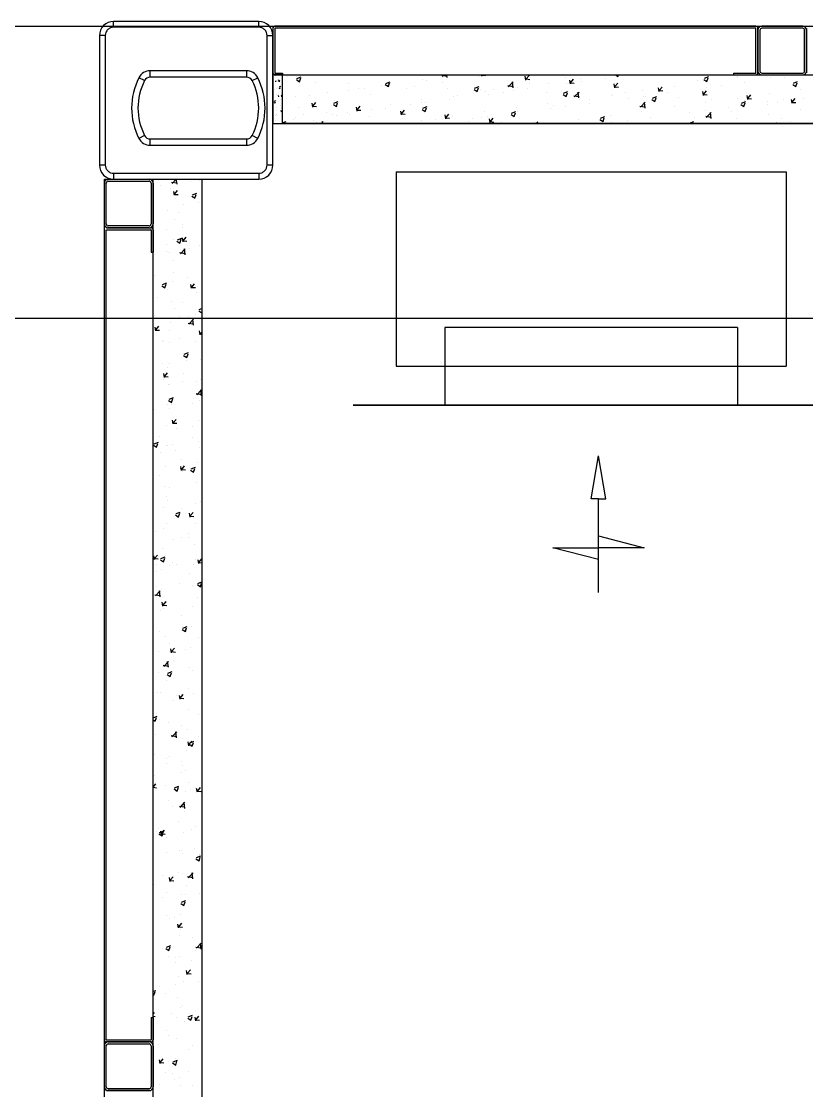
# Model space of a CAD drawing. Extents: x 758840 to 1108724, y -102573 to 143521.
# Drawn here: x 849898 to 850704, y 72590 to 73688 of the extents above; entities that cross this region are included whole.
import ezdxf

# ---------------------------------------------------------------- set-up
doc = ezdxf.new("R2010")
doc.units = 0
doc.header["$LTSCALE"] = 1000
doc.header["$MEASUREMENT"] = 0
doc.layers.add('02电气-设备', color=255, linetype='Continuous')
doc.layers.add('02电气-设备基础', color=252, linetype='Continuous')

# ---------------------------------------------------------------- blocks, each defined once
blk = doc.blocks.new('BD4-PAL0101-HVPM01')
at = {"layer": '02电气-设备'}
for p, q in [((8381432.9, -4140599.4), (8381283.9, -4140599.4)), ((8381283.9, -4140605.4), (8381283.9, -4140599.4)), ((8381432.9, -4140605.4), (8381432.9, -4140599.4)), ((8381432.9, -4140605.4), (8381283.9, -4140605.4)), ((8381447.4, -4140604.4), (8381447.4, -4140613.9)), ((8381447.4, -4140606.6), (8381447.4, -4140652.2)), ((8381449.4, -4140606.6), (8381449.4, -4140652.2)), ((8381457.4, -4140604.4), (8381449.6, -4140604.4)), ((8381457.4, -4140606.4), (8381449.6, -4140606.4)), ((8381943.2, -4140604.4), (8381457.4, -4140604.4)), ((8381943.2, -4140606.4), (8381457.4, -4140606.4)), ((8381943.4, -4140652.2), (8381943.4, -4140606.6)), ((8381945.4, -4140606.6), (8381945.4, -4140652.2)), ((8381945.4, -4140652.2), (8381945.4, -4140606.6)), ((8381945.4, -4140608.4), (8381945.4, -4140650.4)), ((8381947.4, -4140608.4), (8381947.4, -4140650.4)), ((8381991.4, -4140604.4), (8381949.4, -4140604.4)), ((8381991.4, -4140606.4), (8381949.4, -4140606.4)), ((8381993.4, -4140650.4), (8381993.4, -4140608.4)), ((8381995.4, -4140606.6), (8381995.4, -4140652.2)), ((8381995.4, -4140650.4), (8381995.4, -4140608.4)), ((8381269.4, -4140613.9), (8381269.4, -4140746.9)), ((8381275.4, -4140613.9), (8381269.4, -4140613.9)), ((8381275.4, -4140613.9), (8381275.4, -4140746.9)), ((8381441.4, -4140746.9), (8381441.4, -4140613.9)), ((8381441.4, -4140613.9), (8381447.4, -4140613.9)), ((8381447.4, -4140746.9), (8381447.4, -4140613.9)), ((8381420.3, -4140650.1), (8381321.5, -4140650.1)), ((8381321.5, -4140656.6), (8381321.5, -4140650.1)), ((8381420.3, -4140656.6), (8381321.5, -4140656.6)), ((8381420.3, -4140650.1), (8381420.3, -4140656.6)), ((8381457.4, -4140654.4), (8381447.4, -4140654.4)), ((8381447.4, -4140654.4), (8381447.4, -4140704.4)), ((8381449.6, -4140652.4), (8381457.4, -4140652.4)), ((8381449.6, -4140654.4), (8381457.4, -4140654.4)), ((8381450.6, -4140655.2), (8381450.6, -4140655.2)), ((8381457.4, -4140652.4), (8381457.4, -4140654.4)), ((8381457.4, -4140704.4), (8381457.4, -4140654.4)), ((8381457.4, -4140654.4), (8382593.4, -4140654.4)), ((8381457.4, -4140704.4), (8381457.4, -4140654.4)), ((8381462, -4140655.6), (8381462, -4140655.6)), ((8381471.7, -4140655.6), (8381471.7, -4140655.6)), ((8381472.1, -4140658), (8381476.6, -4140656.3)), ((8381620.8, -4140654.7), (8381626.4, -4140655.6)), ((8381621.4, -4140656), (8381622.9, -4140654.4)), ((8381626.2, -4140657), (8381625.9, -4140654.4)), ((8381633.3, -4140654.9), (8381633.3, -4140654.9)), ((8381658.8, -4140655.6), (8381658.8, -4140655.6)), ((8381661.8, -4140655.6), (8381661.6, -4140654.4)), ((8381661.8, -4140654.5), (8381661.9, -4140654.4)), ((8381661.8, -4140654.6), (8381665.6, -4140654.9)), ((8381707.3, -4140659.6), (8381706.6, -4140655.6)), ((8381707.4, -4140658.5), (8381710.5, -4140654.8)), ((8381799.2, -4140654.4), (8381801.8, -4140656.1)), ((8381801.8, -4140656.1), (8381802.4, -4140654.4)), ((8381890.5, -4140657.8), (8381895, -4140656.1)), ((8381920.4, -4140652.4), (8381920.4, -4140654.4)), ((8381920.4, -4140652.4), (8381943.2, -4140652.4)), ((8381920.4, -4140654.4), (8381943.2, -4140654.4)), ((8381924, -4140655.6), (8381924, -4140655.6)), ((8381949.4, -4140652.4), (8381991.4, -4140652.4)), ((8381949.4, -4140654.4), (8381991.4, -4140654.4)), ((8381988.1, -4140654.9), (8381988.1, -4140654.9)), ((8381315.7, -4140660.2), (8381309.9, -4140657.2)), ((8381426.1, -4140660.2), (8381431.9, -4140657.2)), ((8381450.6, -4140661.6), (8381450.4, -4140660.3)), ((8381451.5, -4140659.7), (8381451.5, -4140659.7)), ((8381451.8, -4140667.6), (8381451.8, -4140667.6)), ((8381452, -4140660.8), (8381452, -4140660.8)), ((8381452.6, -4140658.9), (8381452.6, -4140658.9)), ((8381453.3, -4140660.7), (8381454.3, -4140659.5)), ((8381453.3, -4140660.7), (8381454.5, -4140660.9)), ((8381453.5, -4140667.8), (8381454.5, -4140668.4)), ((8381454.1, -4140666.5), (8381455.5, -4140665.9)), ((8381454.5, -4140668.4), (8381454.9, -4140667.2)), ((8381455.5, -4140659.7), (8381455.5, -4140659.7)), ((8381471.6, -4140659.2), (8381474.7, -4140661.4)), ((8381474.7, -4140661.4), (8381476, -4140657.5)), ((8381491.2, -4140662.2), (8381491.2, -4140662.2)), ((8381525.1, -4140663.6), (8381525.1, -4140663.6)), ((8381559, -4140665), (8381559, -4140665)), ((8381562.8, -4140664.3), (8381566, -4140666.4)), ((8381563.4, -4140663), (8381567.8, -4140661.3)), ((8381565.3, -4140664.9), (8381565.3, -4140664.9)), ((8381566, -4140666.4), (8381567.2, -4140662.6)), ((8381568.6, -4140663.4), (8381568.6, -4140663.4)), ((8381592.9, -4140666.5), (8381592.9, -4140666.5)), ((8381601.2, -4140658.9), (8381601.2, -4140658.9)), ((8381605.4, -4140659.6), (8381605.4, -4140659.6)), ((8381621.3, -4140657.5), (8381621.3, -4140657.5)), ((8381621.8, -4140662), (8381621.8, -4140662)), ((8381654.6, -4140668.1), (8381659.1, -4140666.4)), ((8381657.2, -4140671.5), (8381658.5, -4140667.7)), ((8381688.5, -4140665.2), (8381694.2, -4140666.1)), ((8381689.1, -4140666.5), (8381694.1, -4140661.4)), ((8381694, -4140667.5), (8381693.3, -4140661.5)), ((8381698.1, -4140666.8), (8381698.1, -4140666.8)), ((8381707.4, -4140658.5), (8381711.2, -4140658.9)), ((8381711.1, -4140663.2), (8381711.1, -4140663.2)), ((8381730.2, -4140662.7), (8381730.2, -4140662.7)), ((8381748.1, -4140656.9), (8381748.1, -4140656.9)), ((8381748.8, -4140663.6), (8381748.8, -4140663.6)), ((8381752.9, -4140663.6), (8381752.2, -4140659.6)), ((8381752.9, -4140662.4), (8381756, -4140658.8)), ((8381752.9, -4140662.5), (8381756.7, -4140662.9)), ((8381763.2, -4140657.9), (8381763.2, -4140657.9)), ((8381764.7, -4140661.5), (8381764.7, -4140661.5)), ((8381788.7, -4140658.3), (8381788.7, -4140658.3)), ((8381798.4, -4140667.6), (8381797.7, -4140663.6)), ((8381798.5, -4140666.4), (8381801.5, -4140662.8)), ((8381798.5, -4140666.5), (8381802.3, -4140666.8)), ((8381844, -4140671.5), (8381843.2, -4140667.6)), ((8381844, -4140670.4), (8381847.1, -4140666.8)), ((8381846.4, -4140666.4), (8381846.4, -4140666.4)), ((8381860.1, -4140665.8), (8381860.1, -4140665.8)), ((8381883.4, -4140660), (8381883.4, -4140660)), ((8381889.9, -4140659.1), (8381893.1, -4140661.2)), ((8381892.2, -4140667.5), (8381892.2, -4140667.5)), ((8381892.7, -4140661.3), (8381892.7, -4140661.3)), ((8381893.1, -4140661.2), (8381894.4, -4140657.4)), ((8381908.1, -4140665.4), (8381908.1, -4140665.4)), ((8381924.7, -4140657.2), (8381924.7, -4140657.2)), ((8381932.1, -4140662.3), (8381932.1, -4140662.3)), ((8381957.9, -4140657), (8381957.9, -4140657)), ((8381972.2, -4140657), (8381972.2, -4140657)), ((8381981.2, -4140664.2), (8381984.4, -4140666.3)), ((8381981.8, -4140662.9), (8381986.2, -4140661.2)), ((8381984.3, -4140666.3), (8381985.6, -4140662.5)), ((8381991.8, -4140658.5), (8381991.8, -4140658.5)), ((8381448.7, -4140669.2), (8381448.7, -4140669.2)), ((8381451.4, -4140668.8), (8381451.4, -4140668.8)), ((8381451.5, -4140674.4), (8381451.5, -4140674.4)), ((8381452.9, -4140672), (8381452.9, -4140672)), ((8381453.5, -4140676.9), (8381453.2, -4140675.6)), ((8381453.7, -4140674.1), (8381453.7, -4140674.1)), ((8381456.1, -4140675.9), (8381457.1, -4140674.8)), ((8381456.1, -4140676), (8381457.3, -4140676.1)), ((8381461.2, -4140678.6), (8381461.2, -4140678.6)), ((8381471, -4140676.7), (8381471, -4140676.7)), ((8381485.2, -4140675.4), (8381485.2, -4140675.4)), ((8381503.6, -4140672.2), (8381503.6, -4140672.2)), ((8381525.3, -4140670.1), (8381525.3, -4140670.1)), ((8381535.6, -4140668.2), (8381535.6, -4140668.2)), ((8381541.2, -4140668), (8381541.2, -4140668)), ((8381547.7, -4140674.7), (8381547.7, -4140674.7)), ((8381584.7, -4140668.4), (8381584.7, -4140668.4)), ((8381626.8, -4140667.9), (8381626.8, -4140667.9)), ((8381632.5, -4140676), (8381632.5, -4140676)), ((8381637, -4140675.9), (8381637, -4140675.9)), ((8381654.1, -4140669.4), (8381657.2, -4140671.5)), ((8381660.7, -4140669.3), (8381660.7, -4140669.3)), ((8381665.5, -4140671.2), (8381665.5, -4140671.2)), ((8381668.7, -4140674.1), (8381668.7, -4140674.1)), ((8381674, -4140669.6), (8381674, -4140669.6)), ((8381684.6, -4140672), (8381684.6, -4140672)), ((8381694.6, -4140670.8), (8381694.6, -4140670.8)), ((8381708.7, -4140668.8), (8381708.7, -4140668.8)), ((8381728.5, -4140672.2), (8381728.5, -4140672.2)), ((8381745.3, -4140674.5), (8381748.5, -4140676.6)), ((8381745.9, -4140673.2), (8381750.3, -4140671.5)), ((8381748.5, -4140676.6), (8381749.8, -4140672.8)), ((8381756.3, -4140675.7), (8381762, -4140676.6)), ((8381756.9, -4140677), (8381761.9, -4140671.9)), ((8381761.7, -4140678), (8381761, -4140672)), ((8381762.4, -4140673.6), (8381762.4, -4140673.6)), ((8381795, -4140674.6), (8381795, -4140674.6)), ((8381796.3, -4140675.1), (8381796.3, -4140675.1)), ((8381809.4, -4140672.7), (8381809.4, -4140672.7)), ((8381812.1, -4140678.1), (8381812.1, -4140678.1)), ((8381827.1, -4140670.5), (8381827.1, -4140670.5)), ((8381828, -4140676), (8381828, -4140676)), ((8381830.2, -4140676.5), (8381830.2, -4140676.5)), ((8381837.2, -4140678.3), (8381841.6, -4140676.6)), ((8381839.7, -4140681.7), (8381841, -4140677.9)), ((8381844, -4140670.5), (8381847.8, -4140670.8)), ((8381852.1, -4140672.8), (8381852.1, -4140672.8)), ((8381864.1, -4140677.9), (8381864.1, -4140677.9)), ((8381889.5, -4140675.5), (8381888.8, -4140671.5)), ((8381889.6, -4140674.4), (8381892.6, -4140670.7)), ((8381889.6, -4140674.5), (8381893.4, -4140674.8)), ((8381924, -4140678.4), (8381924, -4140678.4)), ((8381935.1, -4140679.5), (8381934.3, -4140675.5)), ((8381935.1, -4140678.4), (8381938.2, -4140674.7)), ((8381935.1, -4140678.5), (8381938.9, -4140678.8)), ((8381956.9, -4140673.6), (8381956.9, -4140673.6)), ((8381980.7, -4140682.4), (8381983.7, -4140678.7)), ((8381989.5, -4140669.2), (8381989.5, -4140669.2)), ((8381448.1, -4140689.4), (8381448.1, -4140689.4)), ((8381448.3, -4140682.1), (8381448.3, -4140682.1)), ((8381448.6, -4140682.5), (8381449.6, -4140683.2)), ((8381449.2, -4140681.2), (8381450.6, -4140680.7)), ((8381449.6, -4140683.2), (8381450, -4140681.9)), ((8381450.6, -4140680.9), (8381450.6, -4140680.9)), ((8381451, -4140687.9), (8381451, -4140687.9)), ((8381451.3, -4140681.1), (8381451.3, -4140681.1)), ((8381453.4, -4140681.4), (8381453.4, -4140681.4)), ((8381455.5, -4140680), (8381455.5, -4140680)), ((8381455.5, -4140685.4), (8381455.5, -4140685.4)), ((8381455.8, -4140688.4), (8381455.8, -4140688.4)), ((8381473.6, -4140687.4), (8381473.6, -4140687.4)), ((8381488.4, -4140687.4), (8381487.7, -4140683.4)), ((8381488.5, -4140686.3), (8381491.5, -4140682.6)), ((8381488.5, -4140686.4), (8381492.3, -4140686.7)), ((8381509.5, -4140684.8), (8381512.6, -4140686.9)), ((8381510, -4140683.5), (8381514.5, -4140681.8)), ((8381510.7, -4140681.1), (8381510.7, -4140681.1)), ((8381512.6, -4140686.9), (8381513.9, -4140683.1)), ((8381534, -4140691.4), (8381533.2, -4140687.4)), ((8381534, -4140690.3), (8381537.1, -4140686.6)), ((8381534.9, -4140689.3), (8381534.9, -4140689.3)), ((8381562.9, -4140688.7), (8381562.9, -4140688.7)), ((8381567.9, -4140684.5), (8381567.9, -4140684.5)), ((8381588.7, -4140684.6), (8381588.7, -4140684.6)), ((8381600, -4140682.3), (8381600, -4140682.3)), ((8381600.5, -4140680.1), (8381600.5, -4140680.1)), ((8381601.3, -4140688.6), (8381605.7, -4140686.9)), ((8381603.9, -4140692), (8381605.2, -4140688.2)), ((8381604.6, -4140682.5), (8381604.6, -4140682.5)), ((8381628.6, -4140679.4), (8381628.6, -4140679.4)), ((8381697.3, -4140687.9), (8381697.3, -4140687.9)), ((8381729.4, -4140683.8), (8381729.4, -4140683.8)), ((8381732.1, -4140688.6), (8381732.1, -4140688.6)), ((8381735.3, -4140685.5), (8381735.3, -4140685.5)), ((8381748, -4140686.5), (8381748, -4140686.5)), ((8381762.4, -4140679.1), (8381762.4, -4140679.1)), ((8381772, -4140683.3), (8381772, -4140683.3)), ((8381772.3, -4140679.1), (8381772.3, -4140679.1)), ((8381824.1, -4140686.3), (8381829.7, -4140687.1)), ((8381824.7, -4140687.5), (8381829.6, -4140682.4)), ((8381829.5, -4140688.5), (8381828.8, -4140682.5)), ((8381836.6, -4140679.6), (8381839.7, -4140681.7)), ((8381859.3, -4140686.9), (8381859.3, -4140686.9)), ((8381891.9, -4140682.5), (8381891.9, -4140682.5)), ((8381898, -4140679.3), (8381898, -4140679.3)), ((8381915.4, -4140687.3), (8381915.4, -4140687.3)), ((8381927.8, -4140684.7), (8381931, -4140686.8)), ((8381928.4, -4140683.4), (8381932.9, -4140681.7)), ((8381931, -4140686.8), (8381932.3, -4140682.9)), ((8381931.9, -4140680.8), (8381931.9, -4140680.8)), ((8381954.9, -4140685.2), (8381954.9, -4140685.2)), ((8381955.5, -4140682), (8381955.5, -4140682)), ((8381965.8, -4140682.2), (8381965.8, -4140682.2)), ((8381971.4, -4140679.9), (8381971.4, -4140679.9)), ((8381980.6, -4140683.5), (8381979.9, -4140679.5)), ((8381980.7, -4140682.5), (8381984.5, -4140682.8)), ((8381991.9, -4140678.8), (8381991.9, -4140678.8)), ((8381450.4, -4140696.4), (8381450.4, -4140696.4)), ((8381450.8, -4140694.7), (8381450.8, -4140694.7)), ((8381451.4, -4140694.5), (8381451.4, -4140694.5)), ((8381451.5, -4140690.4), (8381451.5, -4140690.4)), ((8381455.8, -4140693.1), (8381455.8, -4140693.1)), ((8381456.3, -4140692.1), (8381456, -4140690.9)), ((8381468.5, -4140700.5), (8381468.5, -4140700.5)), ((8381470.2, -4140697.8), (8381470.2, -4140697.8)), ((8381478.8, -4140694.6), (8381478.8, -4140694.6)), ((8381502.8, -4140693.4), (8381502.8, -4140693.4)), ((8381508.6, -4140695.2), (8381508.6, -4140695.2)), ((8381512.7, -4140696), (8381512.7, -4140696)), ((8381524.5, -4140693.1), (8381524.5, -4140693.1)), ((8381525.9, -4140695), (8381525.9, -4140695)), ((8381534, -4140690.4), (8381537.8, -4140690.7)), ((8381546.6, -4140697.5), (8381546.6, -4140697.5)), ((8381548.6, -4140689.9), (8381548.6, -4140689.9)), ((8381579.5, -4140695.4), (8381578.8, -4140691.4)), ((8381579.6, -4140694.3), (8381582.6, -4140690.6)), ((8381579.6, -4140694.4), (8381583.4, -4140694.7)), ((8381580.5, -4140698.9), (8381580.5, -4140698.9)), ((8381600.7, -4140689.9), (8381603.9, -4140692)), ((8381614.4, -4140700.3), (8381614.4, -4140700.3)), ((8381625.1, -4140699.4), (8381624.3, -4140695.4)), ((8381625.1, -4140698.3), (8381628.2, -4140694.6)), ((8381625.1, -4140698.3), (8381628.9, -4140698.7)), ((8381631.8, -4140697.1), (8381631.8, -4140697.1)), ((8381652, -4140699.1), (8381652, -4140699.1)), ((8381661.2, -4140698.2), (8381661.2, -4140698.2)), ((8381664.7, -4140692.4), (8381664.7, -4140692.4)), ((8381667.9, -4140697), (8381667.9, -4140697)), ((8381670.6, -4140703.4), (8381669.9, -4140699.4)), ((8381670.7, -4140702.2), (8381673.7, -4140698.6)), ((8381692, -4140693.9), (8381692, -4140693.9)), ((8381692, -4140695), (8381695.1, -4140697.1)), ((8381692.5, -4140693.7), (8381697, -4140692)), ((8381695.1, -4140697.1), (8381696.4, -4140693.3)), ((8381698.3, -4140691.8), (8381698.3, -4140691.8)), ((8381761.6, -4140700.2), (8381761.6, -4140700.2)), ((8381783.2, -4140700.1), (8381786.4, -4140702.2)), ((8381783.8, -4140698.8), (8381788.3, -4140697.1)), ((8381786.4, -4140702.2), (8381787.7, -4140698.3)), ((8381794.2, -4140695.8), (8381794.2, -4140695.8)), ((8381826.3, -4140691.7), (8381826.3, -4140691.7)), ((8381835.4, -4140697.8), (8381835.4, -4140697.8)), ((8381875.5, -4140692.6), (8381875.5, -4140692.6)), ((8381880.8, -4140697.9), (8381880.8, -4140697.9)), ((8381891.4, -4140690.5), (8381891.4, -4140690.5)), ((8381891.8, -4140696.8), (8381897.5, -4140697.6)), ((8381892.4, -4140698), (8381897.4, -4140692.9)), ((8381897.3, -4140699), (8381896.6, -4140693)), ((8381917.8, -4140691.6), (8381917.8, -4140691.6)), ((8381923.2, -4140699.5), (8381923.2, -4140699.5)), ((8381956.2, -4140694.8), (8381956.2, -4140694.8)), ((8381970.1, -4140699.1), (8381970.1, -4140699.1)), ((8381988.8, -4140690.3), (8381988.8, -4140690.3)), ((8381447.4, -4140704.4), (8394807.4, -4140704.4)), ((8381447.4, -4140704.4), (8381457.4, -4140704.4)), ((8381447.5, -4140700.7), (8381447.5, -4140700.7)), ((8381447.9, -4140704.4), (8381448.1, -4140704.1)), ((8381450.5, -4140701.4), (8381450.5, -4140701.4)), ((8381456.4, -4140704.1), (8381457.4, -4140703.7)), ((8381457.4, -4140703.7), (8381461.1, -4140702.3)), ((8382593.4, -4140704.4), (8381457.4, -4140704.4)), ((8381458.3, -4140701.7), (8381458.3, -4140701.7)), ((8381460.3, -4140704.4), (8381460.5, -4140703.6)), ((8381488.9, -4140701.4), (8381488.9, -4140701.4)), ((8381492.2, -4140703.1), (8381492.2, -4140703.1)), ((8381497.1, -4140704.4), (8381499.2, -4140702.2)), ((8381498.6, -4140704.4), (8381498.4, -4140702.3)), ((8381599.7, -4140701.2), (8381599.7, -4140701.2)), ((8381648.3, -4140701.8), (8381648.3, -4140701.8)), ((8381670.7, -4140702.3), (8381674.4, -4140702.7)), ((8381682.2, -4140703.2), (8381682.2, -4140703.2)), ((8381715.6, -4140704.4), (8381715.4, -4140703.4)), ((8381717.8, -4140704.4), (8381719.3, -4140702.6)), ((8381795.4, -4140703.1), (8381795.4, -4140703.1)), ((8381811.3, -4140701), (8381811.3, -4140701)), ((8381843.8, -4140704.3), (8381843.8, -4140704.3)), ((8381875.1, -4140703.9), (8381879.5, -4140702.2)), ((8381878.6, -4140704.4), (8381878.9, -4140703.4)), ((8381891.1, -4140703.6), (8381891.1, -4140703.6)), ((8381964.2, -4140704.4), (8381965.2, -4140703.4)), ((8381964.5, -4140704.4), (8381964.3, -4140703.5)), ((8381978.7, -4140701.8), (8381978.7, -4140701.8)), ((8381315.7, -4140716.6), (8381309.9, -4140719.5)), ((8381321.5, -4140726.6), (8381321.5, -4140720.1)), ((8381321.5, -4140720.1), (8381420.3, -4140720.1)), ((8381420.3, -4140720.1), (8381420.3, -4140726.6)), ((8381431.9, -4140719.5), (8381426.1, -4140716.6)), ((8381321.5, -4140726.6), (8381420.3, -4140726.6)), ((8381275.4, -4140746.9), (8381269.4, -4140746.9)), ((8381283.9, -4140755.4), (8381432.9, -4140755.4)), ((8381283.9, -4140755.4), (8381283.9, -4140761.4)), ((8381432.9, -4140755.4), (8381432.9, -4140761.4)), ((8381447.4, -4140746.9), (8381441.4, -4140746.9)), ((8381574.1, -4140753.7), (8381974.5, -4140753.7)), ((8381574.1, -4140753.7), (8381574.1, -4140953.6)), ((8381974.5, -4140753.7), (8381974.5, -4140953.6)), ((8381274.4, -4140761.4), (8381374.4, -4140761.4)), ((8381274.4, -4143637.4), (8381274.4, -4140761.4)), ((8381274.4, -4140807.4), (8381274.4, -4140765.4)), ((8381276.4, -4140807.4), (8381276.4, -4140765.4)), ((8381278.4, -4140761.4), (8381320.4, -4140761.4)), ((8381278.4, -4140763.4), (8381320.4, -4140763.4)), ((8381283.9, -4140761.4), (8381432.9, -4140761.4)), ((8381322.4, -4140765.4), (8381322.4, -4140807.4)), ((8381324.4, -4143244.5), (8381324.4, -4140761.4)), ((8381324.4, -4140761.4), (8381374.4, -4140761.4)), ((8381324.4, -4140765.4), (8381324.4, -4140807.4)), ((8381329.1, -4140762), (8381329.1, -4140762)), ((8381343.5, -4140764.4), (8381349.2, -4140765.3)), ((8381344.1, -4140765.7), (8381348.3, -4140761.4)), ((8381349, -4140766.7), (8381348.3, -4140761.4)), ((8381363, -4140763.5), (8381363, -4140763.5)), ((8381372.2, -4140762.8), (8381372.2, -4140762.8)), ((8381374.4, -4140761.4), (8381374.4, -4143244.5)), ((8381374.4, -4140761.4), (8381374.4, -4143637.4)), ((8381332.1, -4140768.1), (8381332.1, -4140768.1)), ((8381342.5, -4140770.6), (8381342.5, -4140770.6)), ((8381346.4, -4140778), (8381345.7, -4140774)), ((8381346.5, -4140776.9), (8381349.5, -4140773.2)), ((8381346.5, -4140777), (8381350.2, -4140777.3)), ((8381364.9, -4140777.5), (8381369.3, -4140775.8)), ((8381367.4, -4140780.9), (8381368.7, -4140777.1)), ((8381347.2, -4140781.5), (8381347.2, -4140781.5)), ((8381355.5, -4140787.8), (8381355.5, -4140787.8)), ((8381364.3, -4140778.8), (8381367.5, -4140780.9)), ((8381371.3, -4140785.8), (8381371.3, -4140785.8)), ((8381339.4, -4140793.9), (8381339.4, -4140793.9)), ((8381350.4, -4140795.8), (8381350.4, -4140795.8)), ((8381320.4, -4140809.4), (8381278.4, -4140809.4)), ((8381346.5, -4140802.7), (8381346.5, -4140802.7)), ((8381354.6, -4140807.9), (8381354.6, -4140807.9)), ((8381274.4, -4141645.2), (8381274.4, -4140811.4)), ((8381276.4, -4141645.2), (8381276.4, -4140813.4)), ((8381276.6, -4140811.4), (8381322.2, -4140811.4)), ((8381276.6, -4140813.4), (8381322.2, -4140813.4)), ((8381320.4, -4140811.4), (8381278.4, -4140811.4)), ((8381322.4, -4140813.6), (8381322.4, -4140836.4)), ((8381324.4, -4140813.6), (8381324.4, -4140836.4)), ((8381338.7, -4140812.9), (8381338.7, -4140812.9)), ((8381354.6, -4140810.8), (8381354.6, -4140810.8)), ((8381355.3, -4140824.6), (8381358.3, -4140821)), ((8381338, -4140828.2), (8381338, -4140828.2)), ((8381345.7, -4140823.8), (8381345.7, -4140823.8)), ((8381348.8, -4140824.9), (8381352, -4140827)), ((8381349.4, -4140823.6), (8381353.9, -4140821.9)), ((8381352, -4140827), (8381353.3, -4140823.1)), ((8381355.2, -4140825.8), (8381354.5, -4140821.8)), ((8381355.3, -4140824.7), (8381359.1, -4140825.1)), ((8381371.9, -4140829.6), (8381371.9, -4140829.6)), ((8381322.4, -4140836.4), (8381324.4, -4140836.4)), ((8381337.9, -4140835.8), (8381337.9, -4140835.8)), ((8381341.8, -4140836.4), (8381341.8, -4140836.4)), ((8381351.4, -4140836.7), (8381351.4, -4140836.7)), ((8381351.9, -4140836.8), (8381357.6, -4140837.7)), ((8381352.5, -4140838.1), (8381357.5, -4140832.9)), ((8381357.4, -4140839), (8381356.7, -4140833)), ((8381362, -4140832.7), (8381362, -4140832.7)), ((8381344.9, -4140845), (8381344.9, -4140845)), ((8381325.4, -4140860.5), (8381325.4, -4140860.5)), ((8381345.3, -4140857.7), (8381345.3, -4140857.7)), ((8381359.3, -4140861.9), (8381359.3, -4140861.9)), ((8381333.4, -4140870.9), (8381336.6, -4140873)), ((8381334, -4140869.6), (8381338.4, -4140867.9)), ((8381336.5, -4140873), (8381337.8, -4140869.2)), ((8381339.2, -4140874.3), (8381339.2, -4140874.3)), ((8381344.1, -4140866.1), (8381344.1, -4140866.1)), ((8381364, -4140873.5), (8381363.3, -4140869.6)), ((8381364.1, -4140872.4), (8381367.1, -4140868.8)), ((8381364.1, -4140872.5), (8381367.9, -4140872.8)), ((8381328.6, -4140882.8), (8381328.6, -4140882.8)), ((8381343.4, -4140887.2), (8381343.4, -4140887.2)), ((8381368.7, -4140877.5), (8381368.7, -4140877.5)), ((8381346.9, -4140894.4), (8381346.9, -4140894.4)), ((8381354.4, -4140888.3), (8381354.4, -4140888.3)), ((8381371.3, -4140896.5), (8381374.4, -4140898.6)), ((8381371.9, -4140895.2), (8381374.4, -4140894.2)), ((8381326.4, -4140901.5), (8381326.4, -4140901.5)), ((8381342.6, -4140908.4), (8381342.6, -4140908.4)), ((8381352, -4140902.5), (8381352, -4140902.5)), ((8381360.3, -4140902.9), (8381360.3, -4140902.9)), ((8381360.4, -4140909.2), (8381366, -4140910)), ((8381361, -4140910.4), (8381365.9, -4140905.3)), ((8381365.8, -4140911.4), (8381365.1, -4140905.4)), ((8381367.9, -4140900.4), (8381367.9, -4140900.4)), ((8381327.3, -4140917.3), (8381326.6, -4140913.3)), ((8381327.3, -4140916.2), (8381330.4, -4140912.5)), ((8381327.3, -4140916.3), (8381331.1, -4140916.6)), ((8381341.6, -4140916.8), (8381341.6, -4140916.8)), ((8381372.8, -4140921.3), (8381372.1, -4140917.3)), ((8381372.9, -4140920.2), (8381374.4, -4140918.4)), ((8381372.9, -4140920.3), (8381374.4, -4140920.4)), ((8381624.1, -4140913.6), (8381624.1, -4140993.6)), ((8381924.5, -4140913.6), (8381624.1, -4140913.6)), ((8381924.5, -4140913.6), (8381924.5, -4140993.6)), ((8381334.3, -4140926.6), (8381334.3, -4140926.6)), ((8381335.3, -4140927.6), (8381335.3, -4140927.6)), ((8381341.8, -4140929.5), (8381341.8, -4140929.5)), ((8381351.2, -4140925.5), (8381351.2, -4140925.5)), ((8381368.2, -4140928.1), (8381368.2, -4140928.1)), ((8381356.4, -4140941.2), (8381360.9, -4140939.5)), ((8381359, -4140944.6), (8381360.3, -4140940.8)), ((8381334.5, -4140950.5), (8381334.5, -4140950.5)), ((8381341, -4140950.7), (8381341, -4140950.7)), ((8381355.8, -4140942.5), (8381359, -4140944.6)), ((8381358.5, -4140947.4), (8381358.5, -4140947.4)), ((8381373.6, -4140946.2), (8381373.6, -4140946.2)), ((8381336.1, -4140965.1), (8381335.4, -4140961.1)), ((8381336.1, -4140964), (8381339.9, -4140964.4)), ((8381336.2, -4140963.9), (8381339.2, -4140960.3)), ((8381339, -4140954.7), (8381339, -4140954.7)), ((8381355.8, -4140960.5), (8381355.8, -4140960.5)), ((8381574.1, -4140953.6), (8381974.5, -4140953.6)), ((8381335.3, -4140967.6), (8381335.3, -4140967.6)), ((8381340.3, -4140971.8), (8381340.3, -4140971.8)), ((8381341.8, -4140972.4), (8381341.8, -4140972.4)), ((8381354.2, -4140968.7), (8381354.2, -4140968.7)), ((8381369.2, -4140969), (8381369.2, -4140969)), ((8381372.9, -4140967.3), (8381372.9, -4140967.3)), ((8381341, -4140987.3), (8381345.4, -4140985.6)), ((8381368.8, -4140981.5), (8381374.4, -4140982.4)), ((8381369.4, -4140982.8), (8381374.3, -4140977.6)), ((8381374.2, -4140983.8), (8381373.5, -4140977.7)), ((8381339.5, -4140992.9), (8381339.5, -4140992.9)), ((8381340.4, -4140988.6), (8381343.6, -4140990.7)), ((8381343.2, -4140992.8), (8381343.2, -4140992.8)), ((8381343.5, -4140990.7), (8381344.8, -4140986.8)), ((8381365.2, -4140992.2), (8381365.2, -4140992.2)), ((8381372.1, -4140988.5), (8381372.1, -4140988.5)), ((8381325.1, -4140997.5), (8381325.1, -4140997.5)), ((8381341.4, -4140997.2), (8381341.4, -4140997.2)), ((8381345, -4141011.7), (8381348, -4141008.1)), ((8381338.7, -4141014.1), (8381338.7, -4141014.1)), ((8381344.9, -4141012.8), (8381344.2, -4141008.9)), ((8381345, -4141011.8), (8381348.8, -4141012.1)), ((8381348.5, -4141017.2), (8381348.5, -4141017.2)), ((8381364.4, -4141015.1), (8381364.4, -4141015.1)), ((8381371.3, -4141009.6), (8381371.3, -4141009.6)), ((8381330.8, -4141025.2), (8381330.8, -4141025.2)), ((8381364.7, -4141026.7), (8381364.7, -4141026.7)), ((8381324.9, -4141034.6), (8381328.1, -4141036.7)), ((8381325.5, -4141033.3), (8381330, -4141031.6)), ((8381328.1, -4141036.7), (8381329.4, -4141032.9)), ((8381338, -4141035.2), (8381338, -4141035.2)), ((8381338.8, -4141035.1), (8381338.8, -4141035.1)), ((8381344.2, -4141033.8), (8381344.2, -4141033.8)), ((8381347.7, -4141040.2), (8381347.7, -4141040.2)), ((8381370.6, -4141030.7), (8381370.6, -4141030.7)), ((8381371.7, -4141037), (8381371.7, -4141037)), ((8381331.8, -4141042.3), (8381331.8, -4141042.3)), ((8381354, -4141049.1), (8381354, -4141049.1)), ((8381369.8, -4141051.9), (8381369.8, -4141051.9)), ((8381774.2, -4141089.8, 200), (8381781.7, -4141045.5, 200)), ((8381789.3, -4141089.8, 200), (8381781.7, -4141045.5, 200)), ((8381337.2, -4141056.4), (8381337.2, -4141056.4)), ((8381352.1, -4141059), (8381352.1, -4141059)), ((8381353.7, -4141060.6), (8381353, -4141056.6)), ((8381353.8, -4141059.5), (8381356.8, -4141055.8)), ((8381353.8, -4141059.6), (8381357.6, -4141059.9)), ((8381355, -4141062.1), (8381355, -4141062.1)), ((8381362.9, -4141060.2), (8381366, -4141062.3)), ((8381363.4, -4141058.9), (8381367.9, -4141057.2)), ((8381366, -4141062.3), (8381367.3, -4141058.5)), ((8381331, -4141065.2), (8381331, -4141065.2)), ((8381369, -4141073), (8381369, -4141073)), ((8381336.4, -4141077.5), (8381336.4, -4141077.5)), ((8381341.2, -4141077.7), (8381341.2, -4141077.7)), ((8381338.3, -4141087.1), (8381338.3, -4141087.1)), ((8381339.7, -4141091.4), (8381339.7, -4141091.4)), ((8381368.2, -4141094.2), (8381368.2, -4141094.2)), ((8381373.6, -4141092.8), (8381373.6, -4141092.8)), ((8381781.7, -4141089.8, 200), (8381774.2, -4141089.8, 200)), ((8381781.7, -4141089.8, 200), (8381789.3, -4141089.8, 200)), ((8381781.7, -4141185.8, 200), (8381781.7, -4141089.8, 200)), ((8381335.6, -4141098.6), (8381335.6, -4141098.6)), ((8381347.4, -4141106.2), (8381350.6, -4141108.4)), ((8381348, -4141104.9), (8381352.4, -4141103.2)), ((8381350.6, -4141108.3), (8381351.8, -4141104.5)), ((8381353.1, -4141099.9), (8381353.1, -4141099.9)), ((8381361.7, -4141106.9), (8381361.7, -4141106.9)), ((8381362.5, -4141108.4), (8381361.8, -4141104.4)), ((8381362.6, -4141107.2), (8381365.7, -4141103.6)), ((8381338.6, -4141115.5), (8381338.6, -4141115.5)), ((8381362.6, -4141107.3), (8381366.4, -4141107.7)), ((8381367.5, -4141115.3), (8381367.5, -4141115.3)), ((8381327.1, -4141123.7), (8381327.1, -4141123.7)), ((8381334.9, -4141119.8), (8381334.9, -4141119.8)), ((8381361, -4141125.1), (8381361, -4141125.1)), ((8381781.7, -4141127.8, 200), (8381828.7, -4141139.9, 200)), ((8381345, -4141131.9), (8381345, -4141131.9)), ((8381353.8, -4141129.5), (8381353.8, -4141129.5)), ((8381360.9, -4141129.8), (8381360.9, -4141129.8)), ((8381366.7, -4141136.4), (8381366.7, -4141136.4)), ((8381781.7, -4141151.8, 200), (8381735, -4141139.9, 200)), ((8381735, -4141139.9, 200), (8381781.9, -4141139.9, 200)), ((8381828.7, -4141139.9, 200), (8381781.9, -4141139.9, 200)), ((8381325.8, -4141152.1), (8381325.1, -4141148.2)), ((8381325.9, -4141151), (8381328.9, -4141147.4)), ((8381332.5, -4141151), (8381337, -4141149.3)), ((8381334.1, -4141140.9), (8381334.1, -4141140.9)), ((8381335.1, -4141154.4), (8381336.4, -4141150.6)), ((8381325.8, -4141151.1), (8381329.6, -4141151.4)), ((8381328.3, -4141157), (8381328.3, -4141157)), ((8381332, -4141152.3), (8381335.1, -4141154.4)), ((8381341, -4141158.1), (8381341, -4141158.1)), ((8381344.2, -4141154.9), (8381344.2, -4141154.9)), ((8381348.6, -4141157.6), (8381348.6, -4141157.6)), ((8381365.9, -4141157.6), (8381365.9, -4141157.6)), ((8381368.3, -4141151.7), (8381368.3, -4141151.7)), ((8381371.3, -4141156.1), (8381370.6, -4141152.2)), ((8381371.4, -4141155), (8381374.4, -4141151.4)), ((8381371.4, -4141155.1), (8381374.4, -4141155.4)), ((8381328.1, -4141164.7), (8381328.1, -4141164.7)), ((8381333.3, -4141162), (8381333.3, -4141162)), ((8381362, -4141166.1), (8381362, -4141166.1)), ((8381327.5, -4141179.9), (8381327.5, -4141179.9)), ((8381332.6, -4141183.2), (8381332.6, -4141183.2)), ((8381351.6, -4141176.7), (8381351.6, -4141176.7)), ((8381365.2, -4141178.7), (8381365.2, -4141178.7)), ((8381369.9, -4141177.8), (8381373, -4141180)), ((8381370.4, -4141176.6), (8381374.4, -4141175)), ((8381373, -4141180), (8381374.3, -4141176.1)), ((8381326.3, -4141188.1), (8381331.9, -4141189)), ((8381326.9, -4141189.4), (8381331.8, -4141184.2)), ((8381331.7, -4141190.4), (8381331, -4141184.3)), ((8381336, -4141189.8), (8381336, -4141189.8)), ((8381369.9, -4141191.3), (8381369.9, -4141191.3)), ((8381331.8, -4141204.3), (8381331.8, -4141204.3)), ((8381334.6, -4141199.9), (8381333.9, -4141195.9)), ((8381334.7, -4141198.8), (8381337.7, -4141195.1)), ((8381334.7, -4141198.9), (8381338.5, -4141199.2)), ((8381334.9, -4141201.8), (8381334.9, -4141201.8)), ((8381338.4, -4141196), (8381338.4, -4141196)), ((8381364.4, -4141199.9), (8381364.4, -4141199.9)), ((8381353.6, -4141209.9), (8381353.6, -4141209.9)), ((8381331, -4141225.5), (8381331, -4141225.5)), ((8381354.4, -4141223.9), (8381357.6, -4141226)), ((8381355, -4141222.6), (8381359.4, -4141220.9)), ((8381357.5, -4141223.7), (8381357.5, -4141223.7)), ((8381357.6, -4141226), (8381358.8, -4141222.2)), ((8381358.3, -4141221.5), (8381358.3, -4141221.5)), ((8381363.6, -4141221), (8381363.6, -4141221)), ((8381374.2, -4141219.5), (8381374.2, -4141219.5)), ((8381337, -4141230.8), (8381337, -4141230.8)), ((8381340.9, -4141238.5), (8381340.9, -4141238.5)), ((8381370.9, -4141232.2), (8381370.9, -4141232.2)), ((8381330.2, -4141246.6), (8381330.2, -4141246.6)), ((8381341.6, -4141246.6), (8381341.6, -4141246.6)), ((8381343.4, -4141247.7), (8381342.7, -4141243.7)), ((8381343.5, -4141246.5), (8381346.5, -4141242.9)), ((8381343.5, -4141246.6), (8381347.3, -4141247)), ((8381357.4, -4141244.5), (8381357.4, -4141244.5)), ((8381362.8, -4141242.1), (8381362.8, -4141242.1)), ((8381334.7, -4141260.5), (8381340.3, -4141261.4)), ((8381335.3, -4141261.8), (8381340.2, -4141256.6)), ((8381340.1, -4141262.7), (8381339.4, -4141256.7)), ((8381344.9, -4141256), (8381344.9, -4141256)), ((8381324.8, -4141271.6), (8381324.8, -4141271.6)), ((8381329.5, -4141267.7), (8381329.5, -4141267.7)), ((8381339, -4141269.9), (8381342.1, -4141272.1)), ((8381339.5, -4141268.7), (8381344, -4141266.9)), ((8381340.7, -4141269.5), (8381340.7, -4141269.5)), ((8381342.1, -4141272), (8381343.4, -4141268.2)), ((8381362.1, -4141263.3), (8381362.1, -4141263.3)), ((8381364.8, -4141266.4), (8381364.8, -4141266.4)), ((8381338.2, -4141276.4), (8381338.2, -4141276.4)), ((8381328.7, -4141288.9), (8381328.7, -4141288.9)), ((8381332.5, -4141288.4), (8381332.5, -4141288.4)), ((8381348.1, -4141291.4), (8381348.1, -4141291.4)), ((8381352.2, -4141295.4), (8381351.5, -4141291.5)), ((8381352.3, -4141294.3), (8381355.3, -4141290.7)), ((8381353.5, -4141290.3), (8381353.5, -4141290.3)), ((8381361.3, -4141284.4), (8381361.3, -4141284.4)), ((8381366.4, -4141289.9), (8381366.4, -4141289.9)), ((8381345.9, -4141297), (8381345.9, -4141297)), ((8381352.3, -4141294.4), (8381356.1, -4141294.7)), ((8381324.4, -4141314.6), (8381328.5, -4141313)), ((8381326.7, -4141318.1), (8381327.9, -4141314.3)), ((8381327.9, -4141310), (8381327.9, -4141310)), ((8381360.5, -4141305.5), (8381360.5, -4141305.5)), ((8381371.5, -4141311.2), (8381371.5, -4141311.2)), ((8381324.4, -4141316.6), (8381326.7, -4141318.1)), ((8381331.4, -4141316.5), (8381331.4, -4141316.5)), ((8381340.7, -4141318.9), (8381340.7, -4141318.9)), ((8381353.8, -4141322.2), (8381353.8, -4141322.2)), ((8381327.1, -4141331.2), (8381327.1, -4141331.2)), ((8381343.1, -4141332.8), (8381348.8, -4141333.7)), ((8381343.7, -4141334.1), (8381348.7, -4141329)), ((8381348.5, -4141335.1), (8381347.8, -4141329.1)), ((8381354.8, -4141336.2), (8381354.8, -4141336.2)), ((8381359.7, -4141326.7), (8381359.7, -4141326.7)), ((8381370.7, -4141334.1), (8381370.7, -4141334.1)), ((8381359, -4141347.8), (8381359, -4141347.8)), ((8381361, -4141343.2), (8381360.3, -4141339.2)), ((8381361.1, -4141342.1), (8381364.2, -4141338.4)), ((8381361.1, -4141342.2), (8381364.9, -4141342.5)), ((8381361.4, -4141341.5), (8381364.6, -4141343.7)), ((8381362, -4141340.3), (8381366.4, -4141338.6)), ((8381364.6, -4141343.7), (8381365.8, -4141339.8)), ((8381326.4, -4141352.3), (8381326.4, -4141352.3)), ((8381338, -4141356.8), (8381338, -4141356.8)), ((8381341.4, -4141354.6), (8381341.4, -4141354.6)), ((8381354, -4141359.2), (8381354, -4141359.2)), ((8381338.1, -4141361.3), (8381338.1, -4141361.3)), ((8381354.8, -4141363.1), (8381354.8, -4141363.1)), ((8381358.2, -4141369), (8381358.2, -4141369)), ((8381325.6, -4141373.4), (8381325.6, -4141373.4)), ((8381353.3, -4141370.7), (8381353.3, -4141370.7)), ((8381361.3, -4141381.1), (8381361.3, -4141381.1)), ((8381324.4, -4141385.8), (8381327.4, -4141382.2)), ((8381324.4, -4141385.9), (8381328.1, -4141386.3)), ((8381328.8, -4141386.9), (8381328.8, -4141386.9)), ((8381337.3, -4141384.2), (8381337.3, -4141384.2)), ((8381346, -4141387.6), (8381349.1, -4141389.7)), ((8381346.5, -4141386.3), (8381351, -4141384.6)), ((8381349.1, -4141389.7), (8381350.4, -4141385.9)), ((8381357.4, -4141390.1), (8381357.4, -4141390.1)), ((8381362.7, -4141388.3), (8381362.7, -4141388.3)), ((8381369.9, -4141391), (8381369.1, -4141387)), ((8381369.9, -4141389.8), (8381373, -4141386.2)), ((8381369.9, -4141389.9), (8381373.7, -4141390.3)), ((8381324.8, -4141394.6), (8381324.8, -4141394.6)), ((8381340.5, -4141399.3), (8381340.5, -4141399.3)), ((8381352.1, -4141406.5), (8381357.1, -4141401.3)), ((8381357, -4141407.5), (8381356.3, -4141401.4)), ((8381344.6, -4141406.1), (8381344.6, -4141406.1)), ((8381351.5, -4141405.2), (8381357.2, -4141406.1)), ((8381356.7, -4141411.2), (8381356.7, -4141411.2)), ((8381350.3, -4141420.8), (8381350.3, -4141420.8)), ((8381327.9, -4141431.2), (8381327.9, -4141431.2)), ((8381329.8, -4141427.9), (8381329.8, -4141427.9)), ((8381330.5, -4141433.6), (8381333.7, -4141435.8)), ((8381331.1, -4141432.4), (8381335.5, -4141430.7)), ((8381333.1, -4141434.7), (8381332.4, -4141430.8)), ((8381333.2, -4141433.6), (8381336.2, -4141430)), ((8381333.2, -4141433.7), (8381337, -4141434)), ((8381333.7, -4141435.8), (8381334.9, -4141431.9)), ((8381355.9, -4141432.4), (8381355.9, -4141432.4)), ((8381363.7, -4141429.3), (8381363.7, -4141429.3)), ((8381368, -4141425.9), (8381368, -4141425.9)), ((8381337.9, -4141437.2), (8381337.9, -4141437.2)), ((8381337.7, -4141453), (8381337.7, -4141453)), ((8381351.3, -4141450.9), (8381351.3, -4141450.9)), ((8381353.1, -4141451.1), (8381353.1, -4141451.1)), ((8381355.1, -4141453.5), (8381355.1, -4141453.5)), ((8381367.2, -4141448.8), (8381367.2, -4141448.8)), ((8381369, -4141457.9), (8381373.4, -4141456.2)), ((8381371.6, -4141454.5), (8381371.6, -4141454.5)), ((8381371.6, -4141461.3), (8381372.8, -4141457.5)), ((8381368.4, -4141459.2), (8381371.6, -4141461.3)), ((8381334.6, -4141476), (8381334.6, -4141476)), ((8381340.3, -4141479.7), (8381340.3, -4141479.7)), ((8381341.9, -4141482.5), (8381341.2, -4141478.5)), ((8381342, -4141481.4), (8381345, -4141477.7)), ((8381350.5, -4141473.9), (8381350.5, -4141473.9)), ((8381354.3, -4141474.7), (8381354.3, -4141474.7)), ((8381359.9, -4141477.6), (8381365.6, -4141478.5)), ((8381360.5, -4141478.9), (8381365.5, -4141473.7)), ((8381365.4, -4141479.8), (8381364.7, -4141473.8)), ((8381325.3, -4141485.5), (8381325.3, -4141485.5)), ((8381342, -4141481.5), (8381345.8, -4141481.8)), ((8381359.2, -4141486.9), (8381359.2, -4141486.9)), ((8381333.8, -4141498.9), (8381333.8, -4141498.9)), ((8381338.7, -4141494), (8381338.7, -4141494)), ((8381353.5, -4141504), (8381358, -4141502.3)), ((8381353.6, -4141495.8), (8381353.6, -4141495.8)), ((8381357.8, -4141495.8), (8381357.8, -4141495.8)), ((8381372.6, -4141495.4), (8381372.6, -4141495.4)), ((8381353, -4141505.3), (8381356.1, -4141507.4)), ((8381356.1, -4141507.4), (8381357.4, -4141503.5)), ((8381337.7, -4141517.6), (8381337.7, -4141517.6)), ((8381341.1, -4141520.8), (8381341.1, -4141520.8)), ((8381346.6, -4141519.2), (8381346.6, -4141519.2)), ((8381352.8, -4141516.9), (8381352.8, -4141516.9)), ((8381350.7, -4141530.3), (8381350, -4141526.3)), ((8381350.8, -4141529.1), (8381353.9, -4141525.5)), ((8381350.8, -4141529.2), (8381354.6, -4141529.6)), ((8381352.9, -4141531.5), (8381352.9, -4141531.5)), ((8381324.4, -4141545.8), (8381324.4, -4141545.8)), ((8381352, -4141538.1), (8381352, -4141538.1)), ((8381364.5, -4141540.6), (8381364.5, -4141540.6)), ((8381369, -4141551.2), (8381373.9, -4141546.1)), ((8381373.8, -4141552.2), (8381373.1, -4141546.2)), ((8381334.2, -4141551.6), (8381334.2, -4141551.6)), ((8381337.5, -4141551.3), (8381340.7, -4141553.4)), ((8381338.1, -4141550), (8381342.5, -4141548.3)), ((8381340.7, -4141553.4), (8381341.9, -4141549.6)), ((8381368.1, -4141553.1), (8381368.1, -4141553.1)), ((8381368.4, -4141549.9), (8381374, -4141550.8)), ((8381340.1, -4141560.1), (8381340.1, -4141560.1)), ((8381347.6, -4141560.2), (8381347.6, -4141560.2)), ((8381347.8, -4141565.6), (8381347.8, -4141565.6)), ((8381351.3, -4141559.2), (8381351.3, -4141559.2)), ((8381363.7, -4141563.5), (8381363.7, -4141563.5)), ((8381359.5, -4141578), (8381358.8, -4141574.1)), ((8381359.6, -4141576.9), (8381362.7, -4141573.3)), ((8381359.6, -4141577), (8381363.4, -4141577.3)), ((8381347, -4141588.6), (8381347, -4141588.6)), ((8381350.5, -4141580.4), (8381350.5, -4141580.4)), ((8381355.5, -4141585.4), (8381355.5, -4141585.4)), ((8381371.1, -4141585.4), (8381371.1, -4141585.4)), ((8381324.4, -4141595.4), (8381327.1, -4141594.4)), ((8381324.4, -4141598.9), (8381325.2, -4141599.5)), ((8381325.2, -4141599.5), (8381326.5, -4141595.6)), ((8381331.1, -4141590.7), (8381331.1, -4141590.7)), ((8381337.5, -4141598), (8381337.5, -4141598)), ((8381349.7, -4141601.5), (8381349.7, -4141601.5)), ((8381352.7, -4141611.9), (8381352.7, -4141611.9)), ((8381354.4, -4141610.4), (8381354.4, -4141610.4)), ((8381322.4, -4141622.4), (8381324.4, -4141622.4)), ((8381322.4, -4141622.4), (8381322.4, -4141645.2)), ((8381324.4, -4141618.9), (8381325.9, -4141617)), ((8381324.4, -4141620.9), (8381326.7, -4141621.1)), ((8381324.4, -4141622.4), (8381324.4, -4141645.2)), ((8381330.3, -4141613.6), (8381330.3, -4141613.6)), ((8381343.1, -4141617.8), (8381343.1, -4141617.8)), ((8381348.9, -4141622.6), (8381348.9, -4141622.6)), ((8381360, -4141622.9), (8381363.1, -4141625)), ((8381360.5, -4141621.6), (8381365, -4141619.9)), ((8381363.1, -4141625), (8381364.4, -4141621.2)), ((8381368.4, -4141625.8), (8381367.6, -4141621.8)), ((8381368.4, -4141624.7), (8381371.5, -4141621)), ((8381356.5, -4141626.3), (8381356.5, -4141626.3)), ((8381368.4, -4141624.8), (8381372.2, -4141625.1)), ((8381337.7, -4141635.5), (8381337.7, -4141635.5)), ((8381339.9, -4141640.5), (8381339.9, -4141640.5)), ((8381348.2, -4141643.8), (8381348.2, -4141643.8)), ((8381274.4, -4141693.4), (8381274.4, -4141651.4)), ((8381276.4, -4141693.4), (8381276.4, -4141651.4)), ((8381322.2, -4141645.4), (8381276.6, -4141645.4)), ((8381322.2, -4141647.4), (8381276.6, -4141647.4)), ((8381278.4, -4141647.4), (8381320.4, -4141647.4)), ((8381278.4, -4141649.4), (8381320.4, -4141649.4)), ((8381322.4, -4141651.4), (8381322.4, -4141693.4)), ((8381324.4, -4141651.4), (8381324.4, -4141693.4)), ((8381330.5, -4141650.1), (8381330.5, -4141650.1)), ((8381361.1, -4141655.3), (8381361.1, -4141655.3)), ((8381364.4, -4141651.5), (8381364.4, -4141651.5)), ((8381331.6, -4141669.6), (8381330.9, -4141665.6)), ((8381331.7, -4141668.5), (8381334.7, -4141664.8)), ((8381345.1, -4141667.7), (8381349.5, -4141666)), ((8381347.4, -4141664.9), (8381347.4, -4141664.9)), ((8381331.7, -4141668.5), (8381335.5, -4141668.9)), ((8381344.5, -4141669), (8381347.7, -4141671.1)), ((8381347.7, -4141671.1), (8381348.9, -4141667.2)), ((8381374.3, -4141672.1), (8381374.3, -4141672.1)), ((8381337.3, -4141678.4), (8381337.3, -4141678.4)), ((8381344.4, -4141680.3), (8381344.4, -4141680.3)), ((8381346.6, -4141686), (8381346.6, -4141686)), ((8381352, -4141684), (8381352, -4141684)), ((8381360.3, -4141678.2), (8381360.3, -4141678.2)), ((8381276.6, -4141697.4), (8381322.2, -4141697.4)), ((8381320.4, -4141695.4), (8381278.4, -4141695.4)), ((8381320.4, -4141697.4), (8381278.4, -4141697.4)), ((8381331.5, -4141691.1), (8381331.5, -4141691.1)), ((8381352.5, -4141692.4), (8381352.5, -4141692.4)), ((8381365.4, -4141692.5), (8381365.4, -4141692.5))]:
    blk.add_line(p, q, dxfattribs=at)
for centre, radius, start, end in [((8381283.9, -4140613.9), 14.5, 90, 180), ((8381432.9, -4140613.9), 14.5, 0, 90), ((8381449.6, -4140606.6), 2.2, 90, 180), ((8381449.6, -4140606.6), 0.2, 90, 180), ((8381943.2, -4140606.6), 2.2, 0, 90), ((8381943.2, -4140606.6), 0.2, 0, 90), ((8381949.4, -4140608.4), 4, 90, 180), ((8381949.4, -4140608.4), 2, 90, 180), ((8381991.4, -4140608.4), 4, 0, 90), ((8381991.4, -4140608.4), 2, 0, 90), ((8381321.5, -4140663.1), 13, 90, 152.938), ((8381321.5, -4140663.1), 6.5, 90, 152.938), ((8381420.3, -4140663.1), 13, 27.062, 90), ((8381420.3, -4140663.1), 6.5, 27.062, 90), ((8381449.6, -4140652.2), 2.2, 180, 270), ((8381449.6, -4140652.2), 0.2, 180, 270), ((8381943.2, -4140652.2), 0.2, 270, 0), ((8381943.2, -4140652.2), 2.2, 270, 0), ((8381949.4, -4140650.4), 4, 180, 270), ((8381949.4, -4140650.4), 2, 180, 270), ((8381991.4, -4140650.4), 2, 270, 0), ((8381991.4, -4140650.4), 4, 270, 0), ((8381370.9, -4140688.4), 68.5, 152.938, 207.062), ((8381370.9, -4140688.4), 62, 152.938, 207.062), ((8381370.9, -4140688.4), 62, 332.938, 27.062), ((8381370.9, -4140688.4), 68.5, 332.938, 27.062), ((8381321.5, -4140713.6), 13, 207.062, 270), ((8381321.5, -4140713.6), 6.5, 207.062, 270), ((8381420.3, -4140713.6), 6.5, 270, 332.938), ((8381420.3, -4140713.6), 13, 270, 332.938), ((8381283.9, -4140746.9), 14.5, 180, 270), ((8381432.9, -4140746.9), 14.5, 270, 0), ((8381278.4, -4140765.4), 4, 90, 180), ((8381278.4, -4140765.4), 2, 90, 180), ((8381320.4, -4140765.4), 4, 0, 90), ((8381320.4, -4140765.4), 2, 0, 90), ((8381278.4, -4140807.4), 4, 180, 270), ((8381278.4, -4140807.4), 2, 180, 270), ((8381320.4, -4140807.4), 2, 270, 0), ((8381320.4, -4140807.4), 4, 270, 0), ((8381322.2, -4140813.6), 2.2, 0, 90), ((8381322.2, -4140813.6), 0.2, 0, 90), ((8381276.6, -4141645.2), 2.2, 180, 270), ((8381278.4, -4141651.4), 4, 90, 180), ((8381276.6, -4141645.2), 0.2, 180, 270), ((8381278.4, -4141651.4), 2, 90, 180), ((8381320.4, -4141651.4), 4, 0, 90), ((8381320.4, -4141651.4), 2, 0, 90), ((8381322.2, -4141645.2), 0.2, 270, 0), ((8381322.2, -4141645.2), 2.2, 270, 0), ((8381278.4, -4141693.4), 4, 180, 270), ((8381278.4, -4141693.4), 2, 180, 270), ((8381320.4, -4141693.4), 2, 270, 0), ((8381320.4, -4141693.4), 4, 270, 0)]:
    blk.add_arc(centre, radius, start, end, dxfattribs=at)
for points, knots in [([(8381283.9, -4140605.4), (8381282.8, -4140605.5), (8381281.2, -4140605.7), (8381279.2, -4140606.7), (8381277.9, -4140607.8), (8381276.8, -4140609.2), (8381275.7, -4140611.2), (8381275.5, -4140612.8), (8381275.4, -4140613.9)], [0, 0, 0, 0, 0.239439, 0.368347, 0.50001, 0.631648, 0.76054, 1, 1, 1, 1]), ([(8381441.4, -4140613.9), (8381441.3, -4140612.8), (8381441.1, -4140611.2), (8381440.1, -4140609.2), (8381439, -4140607.8), (8381437.6, -4140606.7), (8381435.6, -4140605.7), (8381434, -4140605.5), (8381432.9, -4140605.4)], [0, 0, 0, 0, 0.239461, 0.368353, 0.500015, 0.631652, 0.76056, 1, 1, 1, 1]), ([(8381275.4, -4140746.9), (8381275.5, -4140747.9), (8381275.7, -4140749.6), (8381276.8, -4140751.6), (8381277.9, -4140752.9), (8381279.2, -4140754), (8381281.2, -4140755.1), (8381282.8, -4140755.3), (8381283.9, -4140755.4)], [0, 0, 0, 0, 0.239458, 0.368366, 0.499989, 0.631652, 0.760559, 1, 1, 1, 1]), ([(8381432.9, -4140755.4), (8381434, -4140755.3), (8381435.6, -4140755.1), (8381437.6, -4140754), (8381439, -4140752.9), (8381440.1, -4140751.6), (8381441.1, -4140749.6), (8381441.3, -4140747.9), (8381441.4, -4140746.9)], [0, 0, 0, 0, 0.239442, 0.36835, 0.499986, 0.631633, 0.76054, 1, 1, 1, 1])]:
    blk.add_open_spline(points, degree=3, knots=knots, dxfattribs=at)
for points in [[(8381530, -4140993.6), (8381610, -4140993.6), (8381610, -4140993.6, 400), (8381530, -4140993.6, 400)], [(8381534.3, -4140993.6), (8381614.3, -4140993.6), (8381614.3, -4140993.6, 400), (8381534.3, -4140993.6, 400)], [(8381610, -4140993.6), (8381690, -4140993.6), (8381690, -4140993.6, 400), (8381610, -4140993.6, 400)], [(8381614.3, -4140993.6), (8381694.3, -4140993.6), (8381694.3, -4140993.6, 400), (8381614.3, -4140993.6, 400)], [(8381690, -4140993.6), (8381770, -4140993.6), (8381770, -4140993.6, 400), (8381690, -4140993.6, 400)], [(8381694.3, -4140993.6), (8381774.3, -4140993.6), (8381774.3, -4140993.6, 400), (8381694.3, -4140993.6, 400)], [(8381770, -4140993.6), (8381850, -4140993.6), (8381850, -4140993.6, 400), (8381770, -4140993.6, 400)], [(8381774.3, -4140993.6), (8381854.3, -4140993.6), (8381854.3, -4140993.6, 400), (8381774.3, -4140993.6, 400)], [(8381850, -4140993.6), (8381930, -4140993.6), (8381930, -4140993.6, 400), (8381850, -4140993.6, 400)], [(8381854.3, -4140993.6), (8381934.3, -4140993.6), (8381934.3, -4140993.6, 400), (8381854.3, -4140993.6, 400)], [(8381930, -4140993.6), (8382010, -4140993.6), (8382010, -4140993.6, 400), (8381930, -4140993.6, 400)], [(8381934.3, -4140993.6), (8382014.3, -4140993.6), (8382014.3, -4140993.6, 400), (8381934.3, -4140993.6, 400)]]:
    blk.add_3dface(points, dxfattribs=at)

msp = doc.modelspace()

# ---------------------------------------------------------------- linework, layer by layer
at = {"layer": '02电气-设备基础'}
msp.add_lwpolyline([(901460.28, 73382.53), (847360.28, 73382.53), (847360.28, 73682.52), (901460.28, 73682.52)], close=True, dxfattribs=at)

# ---------------------------------------------------------------- block references
at = {"layer": '02电气-设备'}
msp.add_blockref('BD4-PAL0101-HVPM01', (-7531291.39, 4214286.89, 0), dxfattribs=at)

doc.saveas('drawing.dxf')
